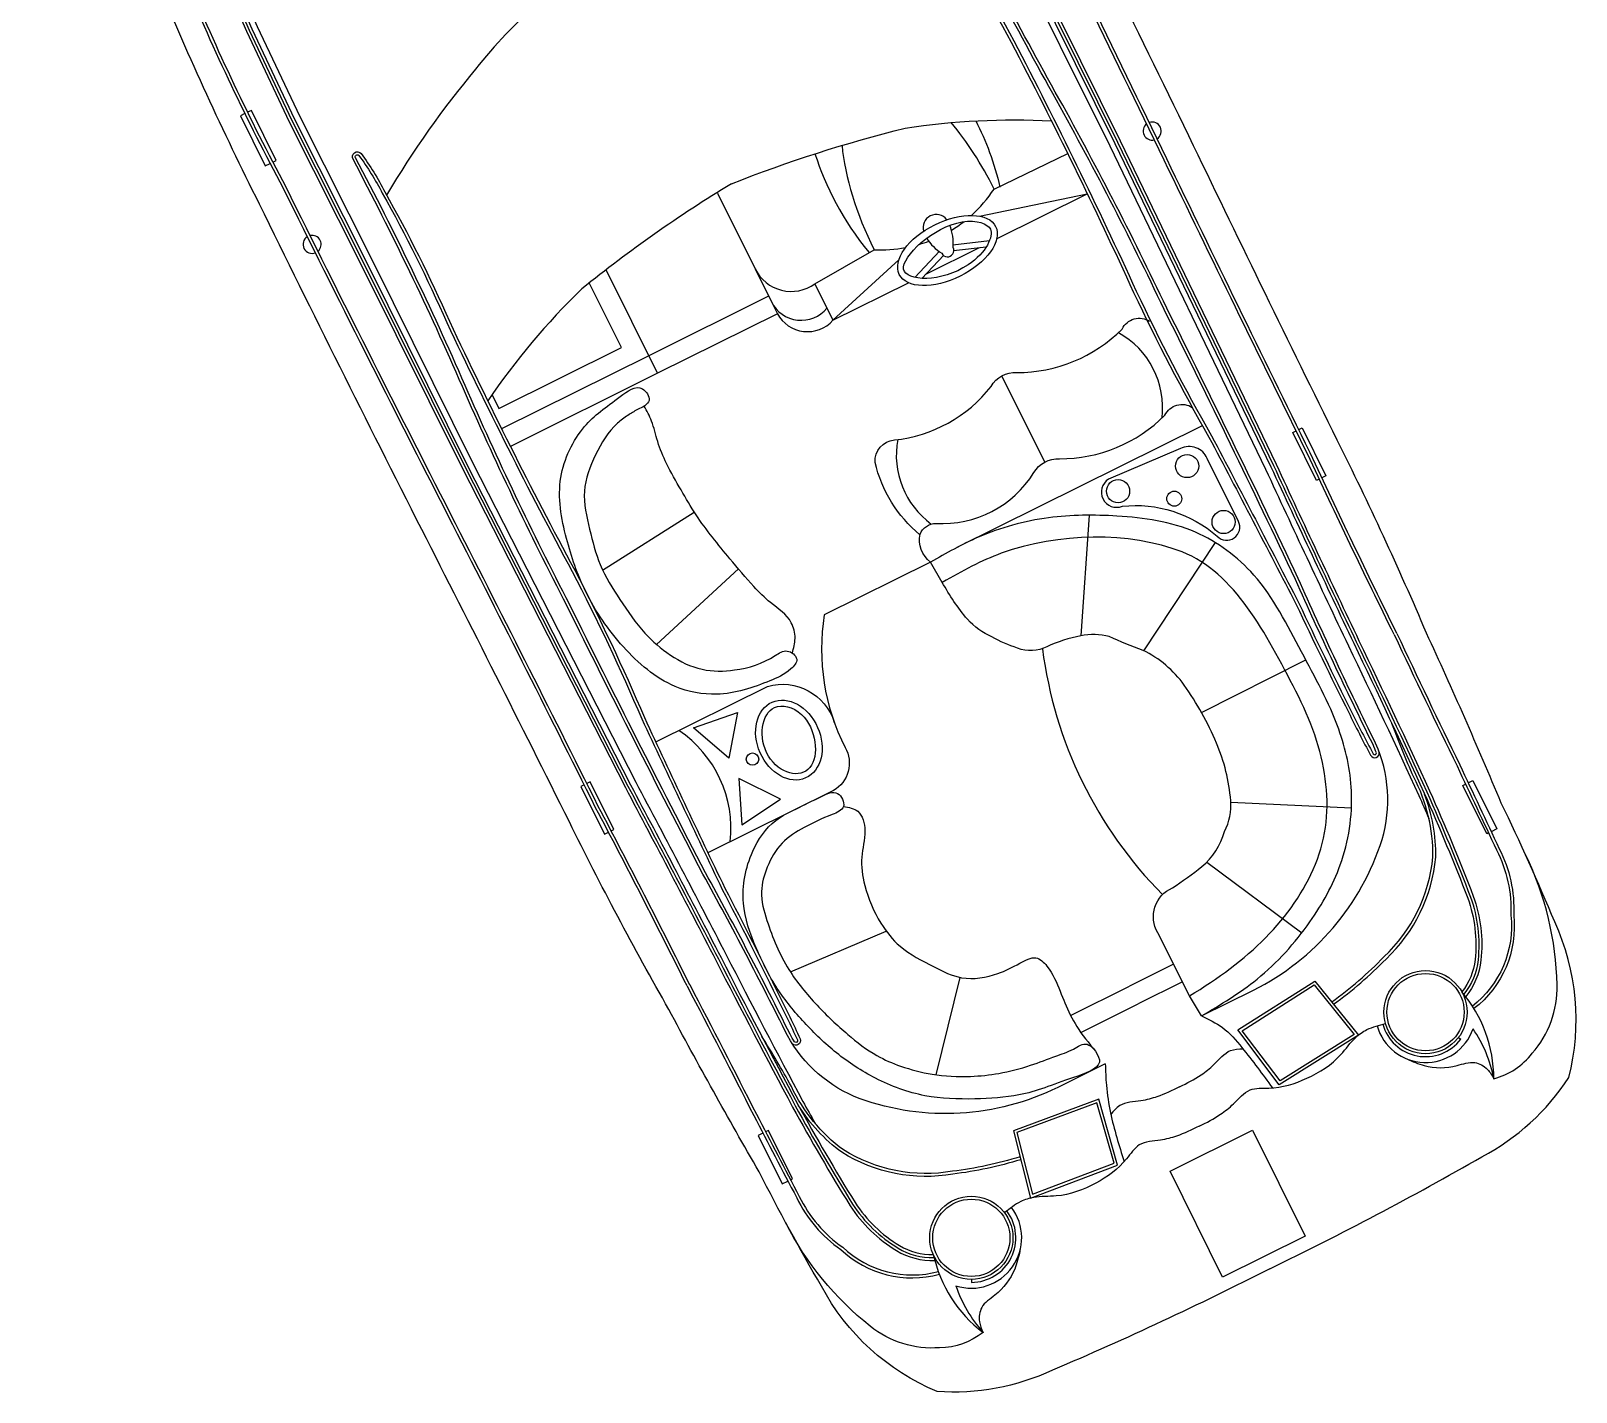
# Model space of a CAD drawing. Header units: metres. Extents: x 279276 to 280727, y 2047083 to 2048907.
# Drawn here: x 279415.08 to 279455.6, y 2047147.72 to 2047183.39 of the extents above; entities that cross this region are included whole.
import ezdxf

# ---------------------------------------------------------------- set-up
doc = ezdxf.new("R2010")
doc.units = ezdxf.units.M

msp = doc.modelspace()

# ---------------------------------------------------------------- linework, layer by layer
at = {"color": 32, "true_color": 0xcd6928}
for p, q in [((279439.957, 2047178.533), (279442.783, 2047179.114)), ((279440.406, 2047177.933), (279442.783, 2047179.114)), ((279439.256, 2047177.783), (279440.22, 2047177.893)), ((279438.911, 2047177.611), (279438.257, 2047176.927)), ((279439.022, 2047177.505), (279438.445, 2047176.902)), ((279438.55, 2047177.011), (279439.953, 2047177.708)), ((279439.273, 2047177.63), (279440.134, 2047177.729)), ((279436.114, 2047175.802), (279437.84, 2047177.385)), ((279435.638, 2047176.759), (279436.114, 2047175.802)), ((279436.114, 2047175.802), (279438.096, 2047176.786)), ((279431.285, 2047174.874), (279427.426, 2047172.958)), ((279431.514, 2047174.413), (279427.657, 2047172.497)), ((279441.666, 2047172.087), (279440.544, 2047174.347)), ((279439.373, 2047169.854), (279445.799, 2047173.045)), ((279430.075, 2047169.258), (279432.479, 2047170.773)), ((279442.618, 2047167.534), (279442.839, 2047170.694)), ((279444.268, 2047167.14), (279446.14, 2047169.978)), ((279431.486, 2047167.311), (279433.633, 2047169.289)), ((279445.775, 2047165.527), (279448.508, 2047166.907)), ((279446.547, 2047163.172), (279449.709, 2047163.029)), ((279445.915, 2047161.605), (279448.41, 2047159.755)), ((279434.999, 2047158.727), (279437.511, 2047159.799)), ((279445.043, 2047158.929), (279443.889, 2047158.356)), ((279438.824, 2047156.03), (279439.453, 2047158.581)), ((279445.276, 2047158.466), (279444.12, 2047157.892)), ((279442.344, 2047157.589), (279443.889, 2047158.356)), ((279442.61, 2047157.142), (279444.12, 2047157.892)), ((279452.518, 2047157.012), (279452.579, 2047156.965)), ((279439.745, 2047150.669), (279439.745, 2047150.592))]:
    msp.add_line(p, q, dxfattribs=at)
for points in [[(279447.567, 2047150.95, -0.01736), (279441.872, 2047148.29, -0.12634), (279438.842, 2047147.731, -0.172899), (279435.812, 2047150.491, -0.013884), (279434.18, 2047153.485, -0.008973), (279431.813, 2047157.741, -0.01509), (279429.202, 2047162.659, 0.002245), (279425.332, 2047170.321, -0.003342), (279421.077, 2047178.848, -0.016984), (279418.411, 2047184.644, -0.024546), (279416.759, 2047189.167, -0.067942), (279415.326, 2047195.175, -0.033948), (279415.09, 2047199.439, -0.022001), (279415.202, 2047203.403, -0.042872), (279415.929, 2047207.227, -0.059514), (279416.782, 2047209.311, -0.046364), (279417.391, 2047210.243, -0.104882), (279417.9, 2047210.692, -0.104882)], [(279447.567, 2047150.95, 0.01736), (279453.128, 2047153.88, 0.12634), (279455.405, 2047155.956, 0.172899), (279455.037, 2047160.038, 0.013884), (279453.637, 2047163.147, 0.008973), (279451.677, 2047167.605, 0.01509), (279449.337, 2047172.658, -0.002245), (279445.571, 2047180.372, 0.003342), (279441.35, 2047188.915, 0.016984), (279438.344, 2047194.542, 0.024546), (279435.738, 2047198.592, 0.067942), (279431.818, 2047203.365, 0.033948), (279428.563, 2047206.129, 0.022001), (279425.337, 2047208.436, 0.042872), (279421.851, 2047210.168, 0.059514), (279419.676, 2047210.748, 0.046364), (279418.565, 2047210.826, 0.104882), (279417.9, 2047210.692, 0.104882)], [(279450.898, 2047167.599, -0.006425), (279448.625, 2047172.333, -0.002217), (279444.866, 2047180.032, 0.003368), (279440.646, 2047188.657, 0.024633), (279437.859, 2047194.026, 0.015037), (279435.651, 2047197.363, 0.025439), (279434.334, 2047199.164, 0.013843), (279431.367, 2047202.739, 0.040266), (279428.087, 2047205.597, 0.016729), (279424.675, 2047207.811, 0.029739), (279420.883, 2047209.487, -0.01525), (279419.013, 2047210.039, 0.132389), (279418.659, 2047210.075, 0.028442), (279418.518, 2047210.052, 0.028442)], [(279450.829, 2047167.565, -0.006424), (279448.556, 2047172.3, -0.002217), (279444.797, 2047179.999, 0.003368), (279440.577, 2047188.624, 0.024633), (279437.794, 2047193.987, 0.015038), (279435.587, 2047197.32, 0.025461), (279434.274, 2047199.117, 0.013839), (279431.311, 2047202.687, 0.040238), (279428.043, 2047205.535, 0.016715), (279424.638, 2047207.744, 0.029693), (279420.86, 2047209.413, -0.015234), (279418.987, 2047209.966, 0.134036), (279418.669, 2047209.998, 0.024879), (279418.553, 2047209.981, 0.024879)], [(279432.289, 2047158.358, 0.006425), (279429.891, 2047163.03, 0.002217), (279426.029, 2047170.678, -0.003368), (279421.708, 2047179.253, -0.024633), (279419.114, 2047184.718, -0.015037), (279417.791, 2047188.494, -0.025439), (279417.152, 2047190.632, -0.013843), (279416.097, 2047195.156, -0.040266), (279415.802, 2047199.496, -0.016729), (279416.1, 2047203.553, -0.029739), (279417.057, 2047207.587, 0.01525), (279417.748, 2047209.41, -0.132389), (279417.933, 2047209.714, -0.028442), (279418.036, 2047209.813, -0.028442)], [(279432.358, 2047158.392, 0.006424), (279429.96, 2047163.065, 0.002217), (279426.098, 2047170.713, -0.003368), (279421.777, 2047179.288, -0.024633), (279419.186, 2047184.746, -0.015038), (279417.863, 2047188.519, -0.025461), (279417.226, 2047190.651, -0.013839), (279416.172, 2047195.169, -0.040238), (279415.879, 2047199.494, -0.016715), (279416.176, 2047203.542, -0.029693), (279417.13, 2047207.561, 0.015234), (279417.821, 2047209.387, -0.134036), (279417.987, 2047209.66, -0.024879), (279418.072, 2047209.742, -0.024879)], [(279436.575, 2047193.753), (279437.676, 2047191.776), (279438.887, 2047189.459), (279440.761, 2047185.624), (279443.37, 2047180.371), (279447.456, 2047171.9, 0.002601), (279449.628, 2047167.274, -0.00441), (279451.475, 2047163.349, -0.002867), (279451.739, 2047162.749, -0.002867)], [(279436.709, 2047193.828), (279437.811, 2047191.849), (279439.024, 2047189.528), (279440.899, 2047185.692), (279443.508, 2047180.438), (279447.595, 2047171.966, 0.002601), (279449.767, 2047167.34, -0.00441), (279451.615, 2047163.412, -0.012997), (279452.758, 2047160.66, -0.113276), (279452.95, 2047159.049, -0.142458), (279452.603, 2047158.203, -0.142458)], [(279436.776, 2047193.865), (279437.879, 2047191.885), (279439.093, 2047189.563), (279440.968, 2047185.726), (279443.577, 2047180.472), (279447.664, 2047171.999, 0.002601), (279449.836, 2047167.373, -0.004411), (279451.685, 2047163.444, -0.013003), (279452.83, 2047160.686, -0.113337), (279453.027, 2047159.041, -0.144821), (279452.653, 2047158.143, -0.138987)], [(279436.843, 2047193.902), (279437.946, 2047191.922), (279439.161, 2047189.597), (279441.037, 2047185.76), (279443.646, 2047180.505), (279447.733, 2047172.031, 0.002601), (279449.905, 2047167.406, -0.004411), (279451.755, 2047163.476, -0.013009), (279452.902, 2047160.713, -0.113396), (279453.103, 2047159.032, -0.146005), (279452.703, 2047158.081, -1.595219)], [(279445.775, 2047157.572), (279447.141, 2047158.25, 0.202722), (279450.512, 2047162.2, 0.178768), (279450.343, 2047164.717, -0.010028), (279448.312, 2047169.038, 0.005356), (279444.866, 2047176.122, 0.016605), (279441.943, 2047181.785, -0.018921), (279438.932, 2047187.67, 0.925873), (279438.685, 2047187.591, 0.041202), (279439.108, 2047186.489, 0.024461), (279440.788, 2047183.091, -0.012888), (279443.997, 2047176.531, 0.019359), (279445.972, 2047172.741, -0.002375), (279448.259, 2047168.357, 0.006386), (279449.636, 2047165.527, 0.013656), (279450.211, 2047164.404, 0.862706), (279450.437, 2047164.487, -0.648089)], [(279450.363, 2047164.467, 0.016488), (279450.274, 2047164.684, -0.010023), (279448.242, 2047169.006, 0.005356), (279444.797, 2047176.088, 0.016607), (279441.876, 2047181.748, -0.018921), (279438.862, 2047187.638, -0.01143), (279438.861, 2047187.641, 0.913283), (279438.759, 2047187.61, 0.041174), (279439.178, 2047186.521, 0.024478), (279440.855, 2047183.127, -0.012889), (279444.067, 2047176.564, 0.019362), (279446.039, 2047172.778, -0.002377), (279448.328, 2047168.391, 0.006391), (279449.705, 2047165.56, 0.013664), (279450.279, 2047164.441, -0.000701), (279450.279, 2047164.441, 0.819976), (279450.363, 2047164.467, 0.819976)], [(279420.109, 2047185.576), (279421.018, 2047183.504), (279422.132, 2047181.139), (279424.055, 2047177.328), (279426.664, 2047172.074), (279430.943, 2047163.7, -0.002601), (279433.316, 2047159.173, 0.00441), (279435.327, 2047155.33, 0.002867), (279435.646, 2047154.757, 0.002867)], [(279419.828, 2047185.453), (279420.739, 2047183.377), (279421.856, 2047181.004), (279423.78, 2047177.19), (279426.39, 2047171.936), (279430.671, 2047163.558, -0.002601), (279433.043, 2047159.033, 0.004411), (279435.057, 2047155.184, 0.013009), (279436.564, 2047152.6, 0.113396), (279437.782, 2047151.424, 0.146005), (279438.782, 2047151.168, 1.595219)], [(279419.898, 2047185.484), (279420.808, 2047183.408), (279421.925, 2047181.038), (279423.849, 2047177.225), (279426.458, 2047171.971), (279430.739, 2047163.594, -0.002601), (279433.111, 2047159.068, 0.004411), (279435.124, 2047155.22, 0.013003), (279436.629, 2047152.642, 0.113337), (279437.821, 2047151.49, 0.144821), (279438.762, 2047151.245, 0.138987)], [(279419.968, 2047185.515), (279420.878, 2047183.44), (279421.994, 2047181.071), (279423.918, 2047177.259), (279426.527, 2047172.005), (279430.807, 2047163.629, -0.002601), (279433.179, 2047159.103, 0.00441), (279435.192, 2047155.257, 0.012997), (279436.694, 2047152.683, 0.113276), (279437.861, 2047151.556, 0.142458), (279438.744, 2047151.321, 0.142458)], [(279430.396, 2047185.528, 0.096403), (279426.744, 2047182.384, 0.040538), (279424.412, 2047179.085, 1.92312)], [(279433.45, 2047179.378, -0.033687), (279438.008, 2047180.837, -0.051879), (279441.843, 2047181.027, -1.92312)], [(279443.255, 2047156.321), (279442.008, 2047155.701, -0.202722), (279436.824, 2047155.402, -0.178768), (279434.921, 2047157.058, 0.010028), (279432.706, 2047161.288, -0.005356), (279429.144, 2047168.315, -0.016605), (279426.399, 2047174.066, 0.018921), (279423.53, 2047180.022, -0.925873), (279423.743, 2047180.171, -0.041202), (279424.365, 2047179.168, -0.024461), (279426.057, 2047175.776, 0.012888), (279429.344, 2047169.255, -0.019359), (279431.17, 2047165.39, 0.002375), (279433.28, 2047160.918, -0.006386), (279434.703, 2047158.111, -0.013656), (279435.25, 2047156.974, -0.862706), (279435.048, 2047156.844, 0.648089)], [(279435.108, 2047156.892, -0.016488), (279434.989, 2047157.094, 0.010023), (279432.774, 2047161.325, -0.005356), (279429.213, 2047168.35, -0.016607), (279426.469, 2047174.097, 0.018921), (279423.598, 2047180.058, 0.01143), (279423.597, 2047180.061, -0.913283), (279423.682, 2047180.123, -0.041174), (279424.298, 2047179.132, -0.024478), (279425.987, 2047175.744, 0.012889), (279429.276, 2047169.219, -0.019362), (279431.1, 2047165.359, 0.002377), (279433.212, 2047160.884, -0.006391), (279434.634, 2047158.076, -0.013664), (279435.18, 2047156.943, 0.000701), (279435.18, 2047156.943, -0.819976), (279435.109, 2047156.892, -0.819976)], [(279433.45, 2047179.378, 0.033687), (279429.533, 2047176.628, 0.051879), (279427.064, 2047173.688, 1.92312)], [(279433.088, 2047179.134), (279434.074, 2047177.147, 0.462925), (279435.638, 2047176.759), (279437.193, 2047177.653)], [(279434.074, 2047177.147), (279434.502, 2047176.285, 0.545737), (279435.954, 2047176.123, 0.282905)], [(279434.502, 2047176.285), (279434.657, 2047175.974, 0.516839), (279436.114, 2047175.802, 0.282905)], [(279438.393, 2047170.185, -0.164009), (279437.218, 2047172.08, -0.407559), (279437.727, 2047172.668, 0.20466), (279440.259, 2047174.069, -0.28657), (279440.934, 2047174.432, 0.198759), (279443.696, 2047175.574, -0.45148), (279444.414, 2047175.778, -1.463971)], [(279438.675, 2047169.468, -0.291269), (279438.396, 2047170.2, -0.299867), (279438.814, 2047170.48, 0.273478), (279441.381, 2047171.81, -0.28657), (279442.056, 2047172.172, 0.198759), (279444.818, 2047173.315, -0.45148), (279445.536, 2047173.519, -1.463971)], [(279438.675, 2047169.468), (279435.884, 2047168.082, 0.158322), (279436.433, 2047164.607, -0.417676), (279436.127, 2047163.484), (279432.836, 2047161.85)], [(279445.775, 2047157.572), (279445.46, 2047158.099), (279444.628, 2047159.753, -0.448043), (279445.012, 2047160.929, 0.025561), (279445.786, 2047161.488, 0.15676), (279446.379, 2047162.41, 0.144288), (279446.544, 2047163.214, 0.079427), (279446.171, 2047164.722, 0.054179), (279445.321, 2047166.244, 0.127294), (279444.243, 2047167.152, -0.025195), (279443.358, 2047167.516, 0.112656), (279442.611, 2047167.532, 0.061652), (279441.721, 2047167.248, -0.222278), (279440.955, 2047167.213, -0.049109), (279440.278, 2047167.504, -0.09997), (279439.639, 2047167.968, -0.045992), (279438.979, 2047168.934), (279438.675, 2047169.468)], [(279450.829, 2047167.566, 0.002941), (279452.476, 2047164.123, -0.002014), (279453.512, 2047161.922, -0.130992), (279453.887, 2047160.212, -0.261832), (279452.872, 2047157.825, -0.261832)], [(279450.898, 2047167.599, 0.002942), (279452.546, 2047164.156, -0.002013), (279453.581, 2047161.956, -0.130442), (279453.963, 2047160.214, -0.261246), (279452.919, 2047157.764, -0.209197)], [(279431.467, 2047164.755), (279434.394, 2047166.209, -0.406088), (279436.149, 2047165.264)], [(279449.189, 2047157.938, 0.043334), (279450.56, 2047159.12, 0.18333), (279451.843, 2047161.739, 0.123985), (279451.342, 2047163.83, -0.015377), (279450.767, 2047165.238)], [(279449.237, 2047157.879, 0.043195), (279450.614, 2047159.065, 0.183415), (279451.92, 2047161.735, 0.094511), (279451.626, 2047163.388)], [(279453.442, 2047155.928, 0.164393), (279454.448, 2047156.594, 0.188684), (279455.1, 2047158.385, 0.10758), (279454.281, 2047161.784)], [(279432.357, 2047158.394, -0.002941), (279434.105, 2047155, 0.002014), (279435.232, 2047152.845, 0.130992), (279436.369, 2047151.513, 0.261832), (279438.884, 2047150.878, 0.261832)], [(279432.289, 2047158.358, -0.002942), (279434.036, 2047154.965, 0.002013), (279435.164, 2047152.81, 0.130442), (279436.32, 2047151.453, 0.261246), (279438.904, 2047150.804, 0.209197)], [(279441.019, 2047153.881, -0.043334), (279439.249, 2047153.503, -0.18333), (279436.387, 2047154.064, -0.123985), (279435.023, 2047155.726, 0.015377), (279434.25, 2047157.036)], [(279441.037, 2047153.807, -0.043195), (279439.261, 2047153.427, -0.183415), (279436.344, 2047154, -0.094511), (279435.205, 2047155.233)], [(279440.05, 2047149.277, -0.164393), (279438.911, 2047148.878, -0.188684), (279437.09, 2047149.442, -0.10758), (279434.878, 2047152.149)]]:
    msp.add_lwpolyline(points, format="xyb", dxfattribs=at)
for points in [[(279420.698, 2047181.22), (279420.579, 2047181.161), (279421.23, 2047179.85), (279421.359, 2047179.914)], [(279421.427, 2047179.948), (279421.518, 2047179.993), (279420.867, 2047181.303), (279420.767, 2047181.254)], [(279440.339, 2047179.243), (279442.268, 2047180.171)], [(279434.657, 2047175.974), (279431.514, 2047174.413), (279430.166, 2047177.128)], [(279427.177, 2047173.853), (279427.355, 2047173.495), (279430.566, 2047175.089), (279429.725, 2047176.782)], [(279434.428, 2047176.435), (279431.285, 2047174.874)], [(279448.327, 2047172.937), (279448.416, 2047172.981), (279449.038, 2047171.728), (279448.932, 2047171.676)], [(279448.863, 2047171.641), (279448.794, 2047171.607), (279448.172, 2047172.86), (279448.259, 2047172.903)], [(279430.298, 2047162.423), (279430.368, 2047162.457), (279429.746, 2047163.71), (279429.659, 2047163.666)], [(279452.771, 2047163.682), (279452.894, 2047163.744), (279453.523, 2047162.477), (279453.373, 2047162.402)], [(279429.59, 2047163.632), (279429.501, 2047163.588), (279430.123, 2047162.336), (279430.23, 2047162.388)], [(279453.304, 2047162.368), (279453.257, 2047162.345), (279452.628, 2047163.612), (279452.702, 2047163.648)], [(279434.278, 2047154.499), (279434.154, 2047154.438), (279434.784, 2047153.171), (279434.934, 2047153.245)], [(279435.003, 2047153.28), (279435.05, 2047153.303), (279434.421, 2047154.57), (279434.347, 2047154.533)]]:
    msp.add_lwpolyline(points, dxfattribs=at)
msp.add_lwpolyline([(279443.339, 2047171.639, 0.917705), (279443.701, 2047170.931, -0.209704), (279446.189, 2047170.142, 0.850912), (279446.745, 2047170.533), (279445.926, 2047172.182, 0.435659), (279445.225, 2047172.44)], format="xyb", close=True, dxfattribs=at)
for points in [[(279433.381, 2047164.326), (279432.459, 2047165.123), (279433.61, 2047165.523)], [(279433.645, 2047163.794), (279433.723, 2047162.578), (279434.737, 2047163.254)], [(279447.816, 2047155.77), (279446.732, 2047157.207), (279448.746, 2047158.488), (279449.89, 2047157.068)], [(279447.835, 2047155.873), (279446.844, 2047157.187), (279448.729, 2047158.387), (279449.776, 2047157.087)], [(279443.576, 2047153.665), (279443.086, 2047155.396), (279440.848, 2047154.566), (279441.289, 2047152.797)], [(279443.483, 2047153.712), (279443.035, 2047155.296), (279440.939, 2047154.518), (279441.342, 2047152.899)], [(279446.329, 2047150.726), (279444.951, 2047153.503), (279447.114, 2047154.577), (279448.493, 2047151.8)]]:
    msp.add_lwpolyline(points, close=True, dxfattribs=at)
for centre, radius in [((279445.399, 2047171.983), 0.304), ((279443.589, 2047171.324), 0.304), ((279445.063, 2047171.128), 0.197), ((279446.357, 2047170.517), 0.304), ((279434.005, 2047164.304), 0.163), ((279451.651, 2047157.673), 1.09), ((279451.651, 2047157.673), 1.013), ((279439.742, 2047151.759), 1.09), ((279439.742, 2047151.759), 1.013)]:
    msp.add_circle(centre, radius, dxfattribs=at)
for centre, radius, start, end in [((279444.484, 2047180.761), 0.237, 127.6304, 283.8795), ((279444.484, 2047180.761), 0.237, 302.5037, 109.0062), ((279437.377, 2047181.196), 3.548, 311.8426, 326.5984), ((279438.821, 2047178.228), 0.347, 37.2107, 195.5563), ((279438.028, 2047177.819), 1.241, 30.0236, 30.293), ((279438.028, 2047177.819), 1.241, 354.813, 22.4531), ((279437.377, 2047181.196), 3.548, 301.3109, 307.6502), ((279422.457, 2047177.792), 0.237, 121.4385, 291.5376), ((279422.457, 2047177.792), 0.237, 310.1978, 102.7783), ((279437.377, 2047181.196), 3.548, 286.3575, 290.5974), ((279439.624, 2047178.611), 1.241, 202.5238, 202.7931), ((279439.624, 2047178.611), 1.241, 212.0109, 238.0038), ((279437.377, 2047181.196), 3.548, 267.0334, 280.3844), ((279439.116, 2047177.632), 0.166, 206.4084, 26.4084), ((279442.515, 2047173.513), 2.243, 353.0328, 61.1803), ((279440.017, 2047172.272), 2.243, 169.6084, 233.8126), ((279452.682, 2047168.618), 11.166, 187.3079, 224.7805), ((279430.316, 2047162.474), 3.124, 353.8769, 55.7644), ((279449.925, 2047155.923), 3.517, 0.0771, 40.4127), ((279451.651, 2047157.673), 1.32, 195.7342, 340.6358), ((279451.651, 2047157.673), 1.167, 195.7342, 322.6841), ((279449.991, 2047155.254), 3.517, 11.0505, 34.283), ((279439.742, 2047151.759), 1.32, 252.181, 37.0826), ((279439.742, 2047151.759), 1.167, 270.1327, 37.0826), ((279442.179, 2047152.077), 3.517, 192.4041, 232.7397), ((279442.673, 2047151.62), 3.517, 198.5338, 221.7663)]:
    msp.add_arc(centre, radius, start, end, dxfattribs=at)
for start_param, end_param in [(4.712389, 5.232342), (0.830012, 1.576846)]:
    msp.add_ellipse((279438.76, 2047178.459), major_axis=(-1.843, 3.711), ratio=0.425319, start_param=start_param, end_param=end_param, dxfattribs=at)
for centre, major_axis, ratio in [((279439.116, 2047177.632), (1.263, 0.627), 0.533092), ((279434.958, 2047164.803), (-0.439, 0.993), 0.758117)]:
    msp.add_ellipse(centre, major_axis=major_axis, ratio=ratio, dxfattribs=at)
for points in [[(279439.858, 2047181.028), (279440.124, 2047180.506), (279440.346, 2047179.925), (279440.493, 2047179.291)], [(279435.642, 2047180.165), (279435.919, 2047179.316), (279436.368, 2047178.412), (279437.056, 2047177.584)]]:
    msp.add_open_spline(points, degree=3, dxfattribs=at)
for points, knots in [([(279440.241, 2047178.191), (279440.17, 2047178.334), (279439.898, 2047178.442), (279438.745, 2047178.265), (279437.907, 2047177.462), (279438.028, 2047176.82), (279438.953, 2047176.784), (279440.133, 2047177.576), (279440.333, 2047178.007), (279440.241, 2047178.191)], [0, 0, 0, 0, 1.031451, 1.031451, 2.992455, 2.992455, 4.95346, 4.95346, 6.283185, 6.283185, 6.283185, 6.283185]), ([(279445.46, 2047158.099), (279446.969, 2047159), (279448.172, 2047160.111), (279449.351, 2047162.982), (279449.04, 2047164.566), (279447.464, 2047167.597), (279446.652, 2047169.19), (279443.885, 2047170.272), (279442.025, 2047170.238), (279440, 2047169.508), (279439.509, 2047169.236), (279438.979, 2047168.934)], [0, 0, 0, 0, 0.0684102, 0.0684102, 0.1368204, 0.1368204, 0.2052306, 0.2052306, 0.2736407, 0.2736407, 0.2974604, 0.2974604, 0.2974604, 0.2974604]), ([(279434.581, 2047165.655), (279434.251, 2047165.509), (279434.132, 2047164.861), (279434.713, 2047163.908), (279435.255, 2047163.786), (279435.764, 2047164.376), (279435.673, 2047165.116), (279435.06, 2047165.684), (279434.78, 2047165.743), (279434.581, 2047165.655)], [0, 0, 0, 0, 1.743273, 1.743273, 3.486547, 3.486547, 5.22982, 5.22982, 6.283185, 6.283185, 6.283185, 6.283185]), ([(279445.202, 2047155.712), (279445.394, 2047155.812), (279445.716, 2047155.977), (279446.143, 2047156.313), (279446.446, 2047156.696), (279446.75, 2047156.71), (279446.865, 2047156.711)], [0, 0, 0, 0, 0.00840925, 0.01405459, 0.02148076, 0.02583256, 0.02583256, 0.02583256, 0.02583256]), ([(279445.202, 2047155.712), (279445.007, 2047155.619), (279444.68, 2047155.463), (279444.154, 2047155.326), (279443.666, 2047155.316), (279443.472, 2047155.082), (279443.401, 2047154.991)], [0, 0, 0, 0, 0.00840925, 0.01405459, 0.02148076, 0.02583256, 0.02583256, 0.02583256, 0.02583256])]:
    msp.add_open_spline(points, degree=3, knots=knots, dxfattribs=at)
for points in [[(279430.737, 2047173.312), (279430.993, 2047173.464), (279431.291, 2047173.702), (279431.116, 2047174.007), (279430.535, 2047173.804), (279429.602, 2047173.019), (279428.979, 2047171.683), (279429.128, 2047170.086), (279429.628, 2047168.701), (279430.62, 2047167.244), (279431.979, 2047166.208), (279433.066, 2047166.003), (279434.461, 2047166.354), (279435.009, 2047166.666), (279435.163, 2047166.924), (279434.914, 2047167.136), (279434.602, 2047167.017), (279433.535, 2047166.639), (279432.681, 2047166.657), (279431.852, 2047167.031), (279431.185, 2047167.605), (279430.526, 2047168.486), (279430.013, 2047169.399), (279429.733, 2047170.326), (279429.598, 2047171.326), (279429.89, 2047172.277), (279430.464, 2047173.105), (279430.737, 2047173.312)], [(279435.049, 2047167.081), (279435.12, 2047167.468), (279435.022, 2047167.879), (279434.478, 2047168.405), (279434.041, 2047168.824), (279433.413, 2047169.554), (279432.525, 2047170.704), (279432.13, 2047171.356), (279431.75, 2047172.051), (279431.518, 2047172.625), (279431.356, 2047173.163), (279431.167, 2047173.556)], [(279445.775, 2047157.572), (279447.236, 2047158.539), (279448.62, 2047160.042), (279449.415, 2047161.534), (279449.708, 2047163.468), (279449.373, 2047165.089), (279448.398, 2047167.114), (279447.148, 2047169.128), (279445.619, 2047170.25), (279443.561, 2047170.671), (279441.766, 2047170.626), (279439.92, 2047170.117), (279438.675, 2047169.468)], [(279436.389, 2047163.062), (279436.764, 2047162.936), (279436.95, 2047162.426), (279436.868, 2047161.738), (279436.947, 2047160.995), (279437.373, 2047160.002), (279437.872, 2047159.401), (279438.765, 2047158.862), (279439.488, 2047158.574), (279440.435, 2047158.687), (279441.016, 2047158.954), (279441.436, 2047159.095), (279441.722, 2047158.88), (279442.069, 2047158.226), (279442.736, 2047156.973), (279443.098, 2047156.359), (279442.417, 2047155.959), (279440.99, 2047155.503), (279439.837, 2047155.399), (279438.524, 2047155.484), (279437.23, 2047155.94), (279436.204, 2047156.609), (279435.366, 2047157.398), (279434.653, 2047158.294), (279434.102, 2047159.359), (279433.765, 2047160.532), (279433.803, 2047161.22), (279434.009, 2047161.887), (279434.616, 2047162.697), (279435.143, 2047162.996), (279435.813, 2047163.327), (279436.237, 2047163.404), (279436.389, 2047163.062), (279436.094, 2047162.852), (279435.356, 2047162.512), (279434.782, 2047162.102), (279434.393, 2047161.473), (279434.24, 2047160.834), (279434.383, 2047160.076), (279434.96, 2047158.788), (279435.698, 2047157.853), (279436.5, 2047157.09), (279437.267, 2047156.534), (279437.889, 2047156.258), (279438.713, 2047156.047), (279439.723, 2047155.99), (279440.464, 2047156.068), (279441.296, 2047156.28), (279441.957, 2047156.519), (279442.418, 2047156.707), (279442.775, 2047156.831), (279442.961, 2047156.691)], [(279445.714, 2047154.681), (279446.276, 2047154.998), (279446.614, 2047155.27), (279447.051, 2047155.635), (279447.543, 2047155.682), (279448.538, 2047155.939), (279449.432, 2047156.561), (279449.82, 2047157.01), (279450.113, 2047157.214), (279450.602, 2047157.375)], [(279445.775, 2047157.572), (279446.327, 2047157.269), (279446.838, 2047156.745), (279447.638, 2047155.687)], [(279451.158, 2047156.448), (279451.619, 2047156.272), (279452.476, 2047156.273), (279452.941, 2047156.353), (279453.272, 2047156.174), (279453.442, 2047155.928)], [(279443.255, 2047156.321), (279443.282, 2047155.757), (279443.391, 2047155.033), (279443.749, 2047153.756)], [(279445.714, 2047154.681), (279445.122, 2047154.425), (279444.701, 2047154.32), (279444.146, 2047154.193), (279443.812, 2047153.829), (279443.005, 2047153.191), (279441.97, 2047152.855), (279441.377, 2047152.817), (279441.037, 2047152.708), (279440.613, 2047152.415)], [(279441.016, 2047151.411), (279440.878, 2047150.938), (279440.359, 2047150.256), (279440.015, 2047149.933), (279439.957, 2047149.561), (279440.05, 2047149.277)]]:
    msp.add_spline(points, degree=3, dxfattribs=at)

doc.saveas('drawing.dxf')
